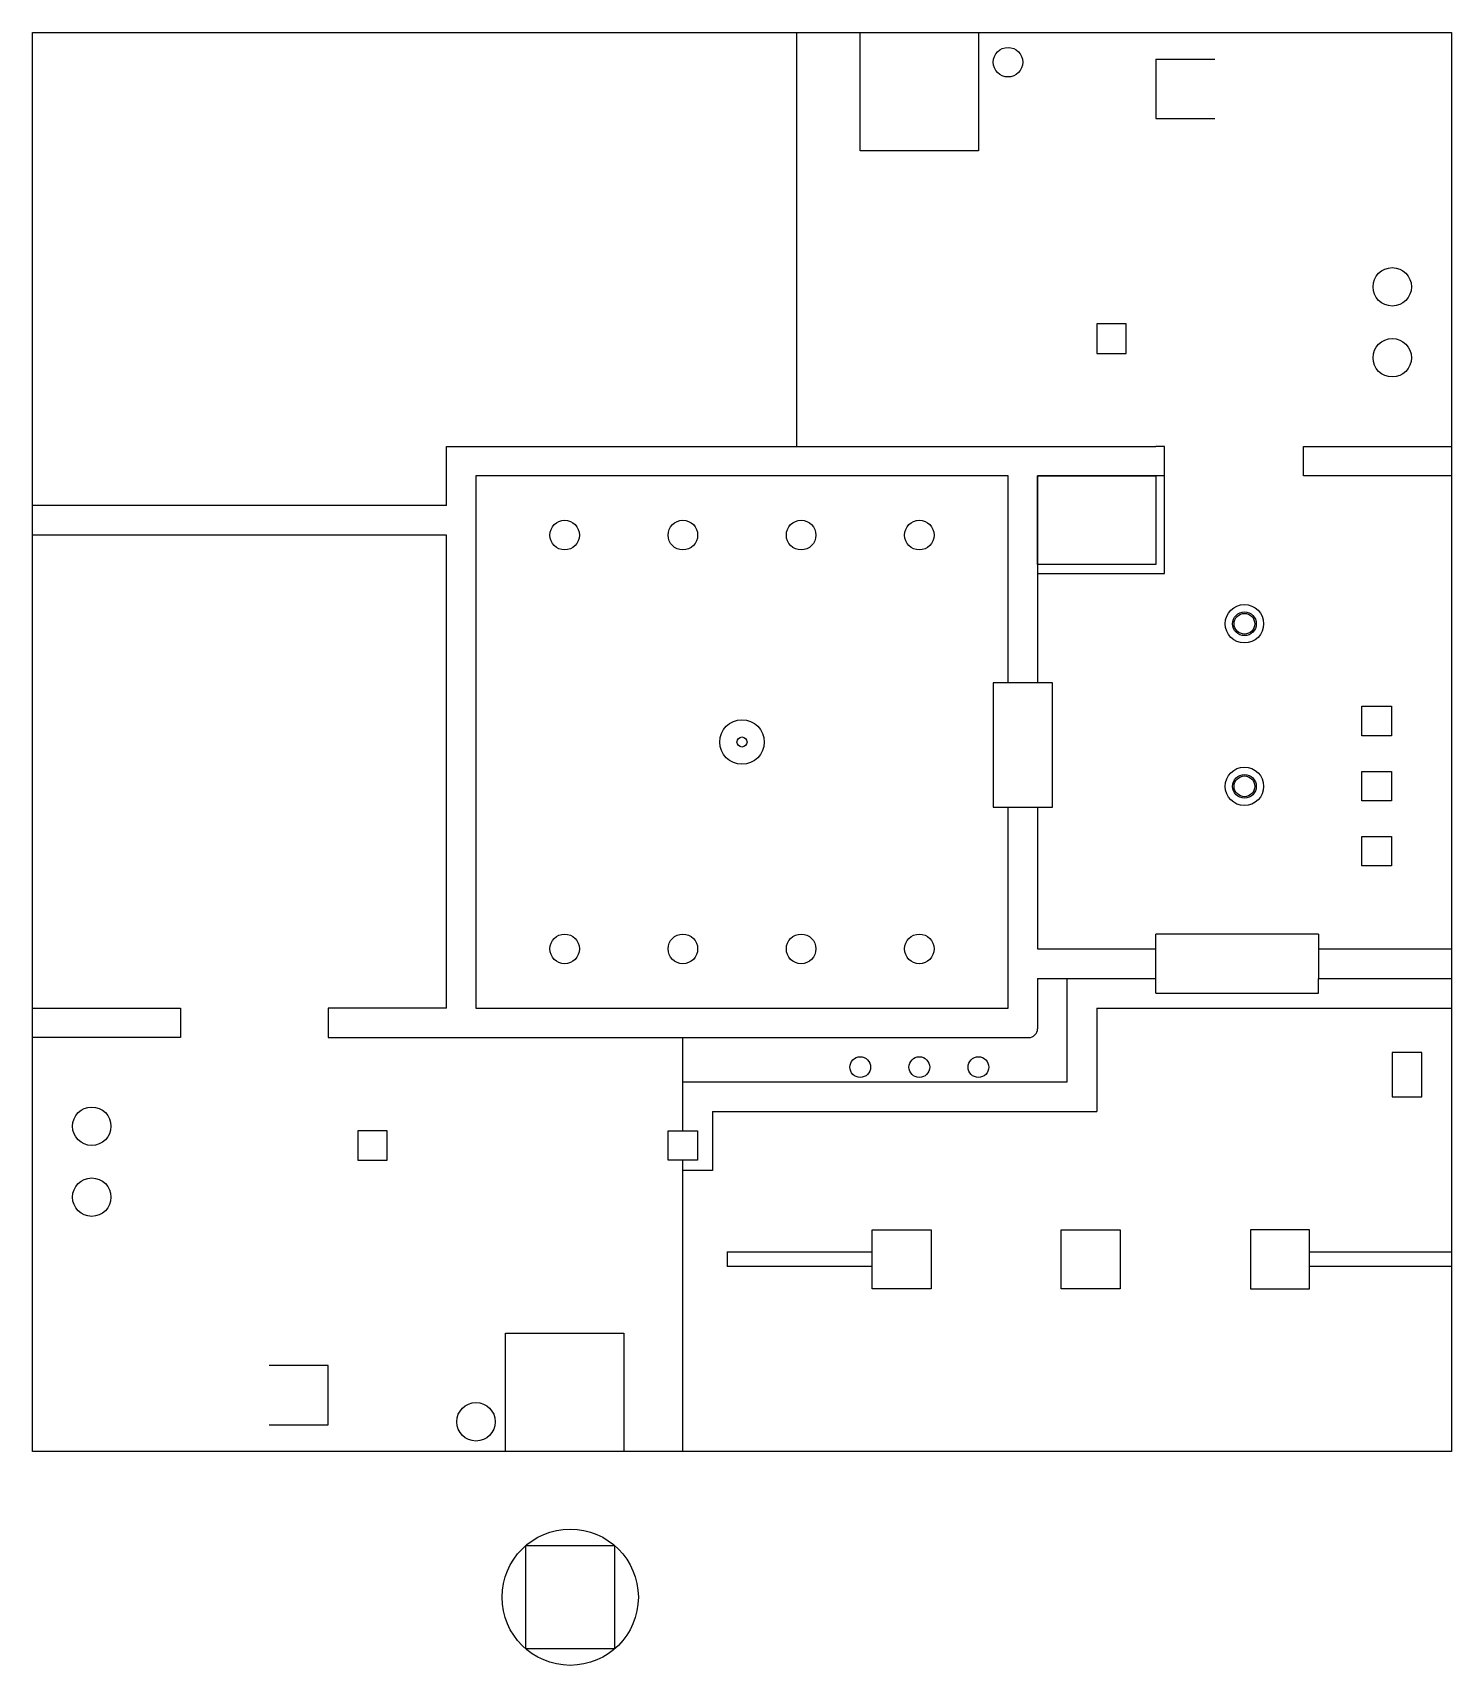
# Model space of a CAD drawing. Header units: inches. Extents: x 0 to 4800, y -724 to 4800.
import ezdxf

# ---------------------------------------------------------------- set-up
doc = ezdxf.new("R2010")
doc.units = ezdxf.units.IN
doc.header["$MEASUREMENT"] = 0

msp = doc.modelspace()

# ---------------------------------------------------------------- linework, layer by layer
for p, q in [((2585, 3400), (2585, 4800)), ((2800, 4400), (2800, 4800)), ((3200, 4800), (3200, 4400)), ((3800, 4710), (3800, 4510)), ((3800, 4710), (3999.8, 4710)), ((3800, 4510), (4000, 4510)), ((3200, 4400), (2800, 4400)), ((1400, 3300), (1400, 3400)), ((1400, 3400), (3400, 3400)), ((3400, 3400), (3800, 3400)), ((3830, 3400), (3800, 3400)), ((3830, 3300), (3830, 3400)), ((4300, 3300), (4300, 3400)), ((4300, 3400), (4800, 3400)), ((4800, 3400), (4800, 3300)), ((1400, 3200), (1400, 3300)), ((3300, 3300), (1500, 3300)), ((1500, 3300), (1500, 1500)), ((3300, 2600), (3300, 3300)), ((3400, 3300), (3400, 2600)), ((3830, 3300), (3400, 3300)), ((3830, 2970), (3830, 3300)), ((4800, 3300), (4300, 3300)), ((1400, 3200), (0, 3200)), ((1400, 3100), (0, 3100)), ((1400, 1500), (1400, 3100)), ((3400, 2970), (3830, 2970)), ((3450, 2600), (3250, 2600)), ((3250, 2600), (3250, 2180)), ((3450, 2400), (3450, 2600)), ((3450, 2180), (3450, 2400)), ((3250, 2180), (3450, 2180)), ((3300, 1500), (3300, 2180)), ((3400, 2180), (3400, 1700)), ((3800, 1550), (3800, 1750)), ((4350, 1750), (3800, 1750)), ((4350, 1750), (4350, 1600)), ((3400, 1700), (3800, 1700)), ((4350, 1700), (4800, 1700)), ((3400, 1600), (3800, 1600)), ((3400, 1600), (3400, 1430)), ((3500, 1250), (3500, 1600)), ((3800, 1550), (4350, 1550)), ((4350, 1600), (4800, 1600)), ((4350, 1550), (4350, 1600)), ((0, 1500), (500, 1500)), ((500, 1500), (500, 1400)), ((1400, 1500), (1000, 1500)), ((1000, 1500), (1000, 1400)), ((1500, 1500), (3300, 1500)), ((3600, 1500), (3600, 1150)), ((3600, 1500), (4800, 1500)), ((500, 1400), (0, 1400)), ((1000, 1400), (3370, 1400)), ((2200, 1085), (2200, 1400)), ((2200, 1250), (3500, 1250)), ((2300, 1150), (2300, 950)), ((2300, 1150), (3600, 1150)), ((2200, 0), (2200, 985)), ((2300, 950), (2200, 950)), ((3480, 550), (3480, 750)), ((3480, 750), (3680, 750)), ((3680, 750), (3680, 650)), ((2350, 675), (2840, 675)), ((2350, 675), (2350, 625)), ((4320, 675), (4800, 675)), ((2840, 625), (2350, 625)), ((3680, 650), (3680, 550)), ((4800, 625), (4320, 625)), ((3680, 550), (3480, 550)), ((1600, 0), (1600, 400)), ((1600, 400), (2000, 400)), ((2000, 400), (2000, 0)), ((1000, 290), (800, 290)), ((1000, 90), (1000, 290)), ((800, 90), (1000, 90))]:
    msp.add_line(p, q)
for points in [[(0, 0), (0, 4800), (4800, 4800), (4800, 0), (0, 0)], [(3700, 3815), (3600, 3815), (3600, 3715), (3700, 3715)], [(3400, 3300), (3800, 3300), (3800, 3000), (3400, 3000)], [(4597.6, 2420.7), (4497.6, 2420.7), (4497.6, 2520.7), (4597.6, 2520.7)], [(4597.6, 2200.7), (4497.6, 2200.7), (4497.6, 2300.7), (4597.6, 2300.7)], [(4597.6, 1980.7), (4497.6, 1980.7), (4497.6, 2080.7), (4597.6, 2080.7)], [(4700, 1350), (4600, 1350), (4600, 1200), (4700, 1200)], [(1100, 985), (1200, 985), (1200, 1085), (1100, 1085)], [(2250, 985), (2150, 985), (2150, 1085), (2250, 1085)], [(3040, 550), (2840, 550), (2840, 750), (3040, 750)], [(4320, 750), (4120, 750), (4120, 550), (4320, 550)], [(1668.8, -318.5), (1968.8, -318.5), (1968.8, -668.5), (1668.8, -668.5)]]:
    msp.add_lwpolyline(points, close=True)
for centre, radius in [((3300, 4700), 50), ((4600, 3940), 65), ((4600, 3700), 65), ((1800, 3100), 50), ((2200, 3100), 50), ((2600, 3100), 50), ((3000, 3100), 50), ((4100, 2800), 65), ((4100, 2800), 40), ((4100, 2800), 35), ((2400, 2400), 75), ((2400, 2400), 17), ((4100, 2250), 65), ((4100, 2250), 40), ((4100, 2250), 35), ((1800, 1700), 50), ((2200, 1700), 50), ((2600, 1700), 50), ((3000, 1700), 50), ((2800, 1300), 35), ((3000, 1300), 35), ((3200, 1300), 35), ((200, 1100), 65), ((200, 860), 65), ((1500, 100), 65), ((1818.8, -493.5), 230.5)]:
    msp.add_circle(centre, radius)
msp.add_arc((3370, 1430), 30, 270, 0)

doc.saveas('drawing.dxf')
